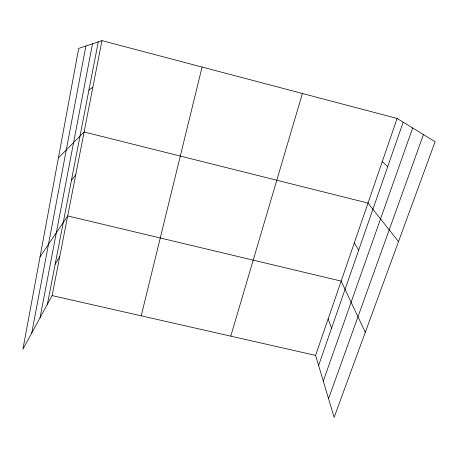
<?xml version="1.0" encoding="UTF-8"?>
<svg xmlns="http://www.w3.org/2000/svg" width="458" height="458" viewBox="0 0 458 458"><rect width="100%" height="100%" fill="white"/><g stroke="black" fill="none" stroke-linecap="round" stroke-linejoin="round"><path stroke-width="0.69" d="M31.757 332.995L85.881 46.012M40.041 317.76L92.493 43.802M47.386 304.267L98.281 41.873M101.962 40.642L78.707 48.411L22.9 349.271L52.109 295.593L101.962 40.642L397.109 118.467L435.1 141.699L334.14 417.358L315.596 355.402L397.109 118.467M141.213 315.82L202.087 67.045M230.775 336.143L302.4 93.495M318.613 365.473L403.166 122.172M323.285 381.09L412.652 127.971M328.546 398.66L423.45 134.578M55.149 264.237L59.74 256.566M40.041 256.846L67.687 215.918L341.158 281.109L365.301 332.273M71.448 180.217L75.725 174.807M58.395 157.907L84.1 131.973L367.997 203.077L398.512 241.589M88.938 90.037L92.837 87.289M52.109 295.593L315.596 355.402M382.253 161.645L387.708 166.643M354.309 242.866L358.694 250.137M328.128 318.986L331.569 328.191"/></g></svg>
